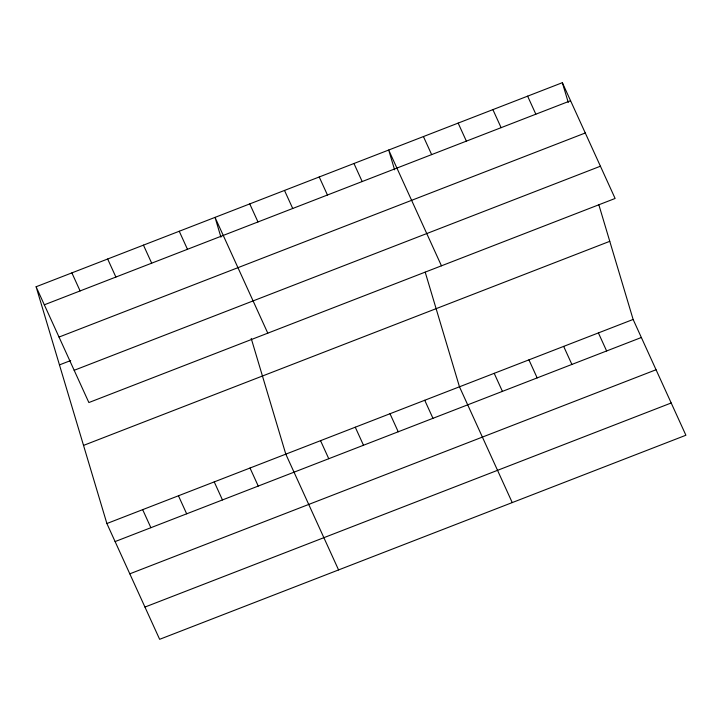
<?xml version="1.0" encoding="UTF-8"?>
<svg xmlns="http://www.w3.org/2000/svg" width="722" height="722" viewBox="0 0 722 722"><rect width="100%" height="100%" fill="white"/><g stroke="black" fill="none" stroke-linecap="round" stroke-linejoin="round"><path stroke-width="1.08" d="M36.1 286.76L562.357 82.687L615.117 198.469L88.869 402.551L36.1 286.76L106.883 523.531L159.643 639.313L685.9 435.24L633.131 319.449L598.863 204.822M44.322 304.81L570.579 100.728M59.024 337.066L585.28 132.983M59.457 364.899L70.702 360.54M74.167 370.296L600.424 166.213M83.526 445.402L609.774 241.319M106.883 523.531L633.131 319.449M115.105 541.572L641.353 337.499M129.807 573.828L656.054 369.745M144.951 607.067L671.198 402.984M527.62 96.152L535.841 114.193M598.403 332.923L606.624 350.964M492.891 109.618L501.113 127.668M563.665 346.389L571.887 364.43M458.154 123.092L466.376 141.133M528.937 359.854L537.159 377.904M423.426 136.557L431.648 154.607M494.2 373.328L502.422 391.369M441.458 265.813L388.689 150.032L394.609 169.823M512.232 502.584L459.472 386.793L425.204 272.167M353.96 163.497L362.182 181.547M424.735 400.268L432.956 418.309M319.223 176.971L327.445 195.012M390.006 413.733L398.228 431.783M284.495 190.437L292.717 208.487M355.269 427.207L363.491 445.248M249.758 203.911L257.98 221.952M320.541 440.673L328.763 458.723M267.79 333.167L215.03 217.376L220.941 237.168M338.573 569.929L285.804 454.147L251.22 338.447M179.246 231.257L187.467 249.298M250.02 468.018L258.241 486.068M143.452 245.128L151.683 263.178M214.235 481.899L222.457 499.94M107.668 259.008L115.89 277.058M178.451 495.779L186.673 513.82M71.884 272.889L80.106 290.93M142.667 509.651L150.889 527.701M562.357 82.687L568.268 102.479"/></g></svg>
